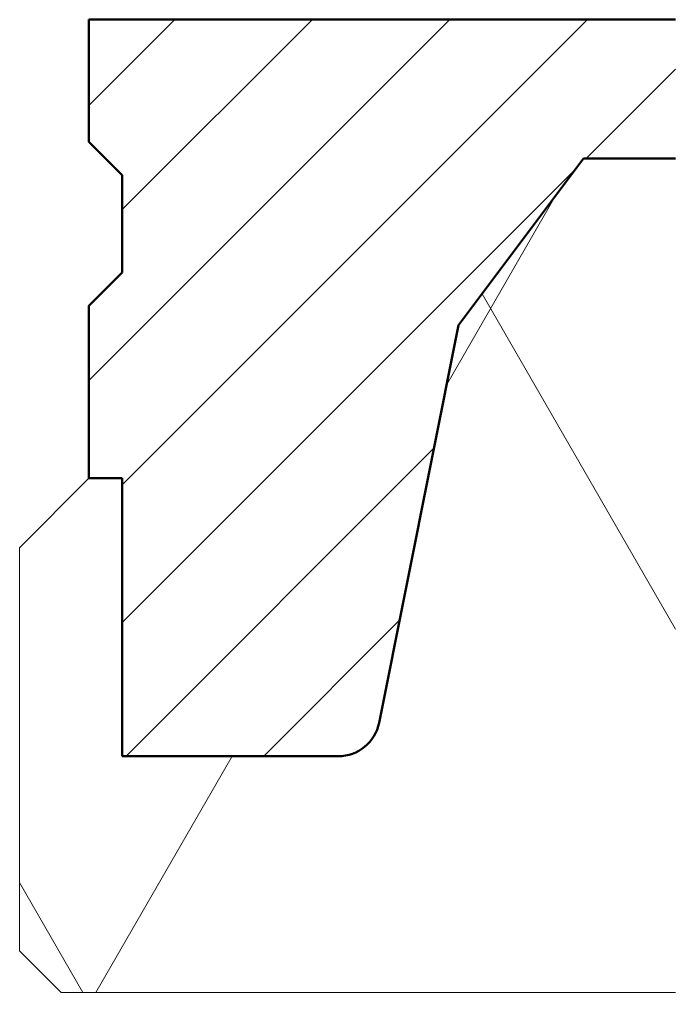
# Model space of a CAD drawing. Header units: metres. Extents: x 0 to 236, y 0 to 350.
import ezdxf

# ---------------------------------------------------------------- set-up
doc = ezdxf.new("R2010")
doc.units = ezdxf.units.M
doc.layers.add('A-DETL-GENF', color=92, linetype='Continuous', lineweight=18)

# ---------------------------------------------------------------- blocks, each defined once
blk = doc.blocks.new('23  ribcassettervloer - langssnede-4399727-00_0 Basismaterialen')
at = {"layer": 'A-DETL-GENF', "lineweight": 13}
h = blk.add_hatch(dxfattribs=at)
h.set_pattern_fill('FP_569', color=256, style=0, pattern_type=2)
h.set_pattern_definition([(45, (11099.317, 6839.637), (-24.74874, 24.74874), [])])
h.paths.add_polyline_path([(114.7, 85), (118.11, 85.39), (121.33, 86.54), (124.21, 88.4), (126.6, 90.86), (128.36, 93.8), (129.41, 97.06), (158, 240), (203, 300), (236.07, 300), (236.07, 350), (25, 350), (25, 306), (37, 294), (37, 259), (25, 247), (25, 185), (37, 185), (37, 85)])
h = blk.add_hatch(dxfattribs=at)
h.set_pattern_fill('FP_568', color=256, style=0, pattern_type=2)
h.set_pattern_definition([(60, (25, -4.16), (-216.5, 125), []), (120, (25, -4.16), (-216.5, -125), [])])
h.paths.add_polyline_path([(236.07, 0), (236.07, 300), (203, 300), (158, 240), (129.41, 97.06), (128.36, 93.8), (126.6, 90.86), (124.21, 88.4), (121.33, 86.54), (118.11, 85.39), (114.7, 85), (37, 85), (37, 185), (25, 185), (0, 160), (0, 15), (15, 0)])
at = {"layer": 'A-DETL-GENF', "lineweight": 50}
for p, q in [((25, 350), (25, 306)), ((236.07, 350), (25, 350)), ((25, 306), (37, 294)), ((158, 240), (203, 300)), ((203, 300), (236.07, 300)), ((37, 294), (37, 259)), ((37, 259), (25, 247)), ((25, 247), (25, 185)), ((129.41, 97.06), (158, 240)), ((25, 185), (37, 185)), ((37, 185), (37, 85)), ((37, 85), (114.7, 85))]:
    blk.add_line(p, q, dxfattribs=at)
at = {"layer": 'A-DETL-GENF', "lineweight": 13}
for p, q in [((25, 185), (0, 160)), ((0, 160), (0, 15)), ((0, 15), (15, 0)), ((15, 0), (236.07, 0))]:
    blk.add_line(p, q, dxfattribs=at)
at = {"layer": 'A-DETL-GENF', "lineweight": 50}
blk.add_arc((114.7, 100), 15, 270, 348.6901, dxfattribs=at)

msp = doc.modelspace()

# ---------------------------------------------------------------- block references
msp.add_blockref('23  ribcassettervloer - langssnede-4399727-00_0 Basismaterialen', (0, 0))

doc.saveas('drawing.dxf')
